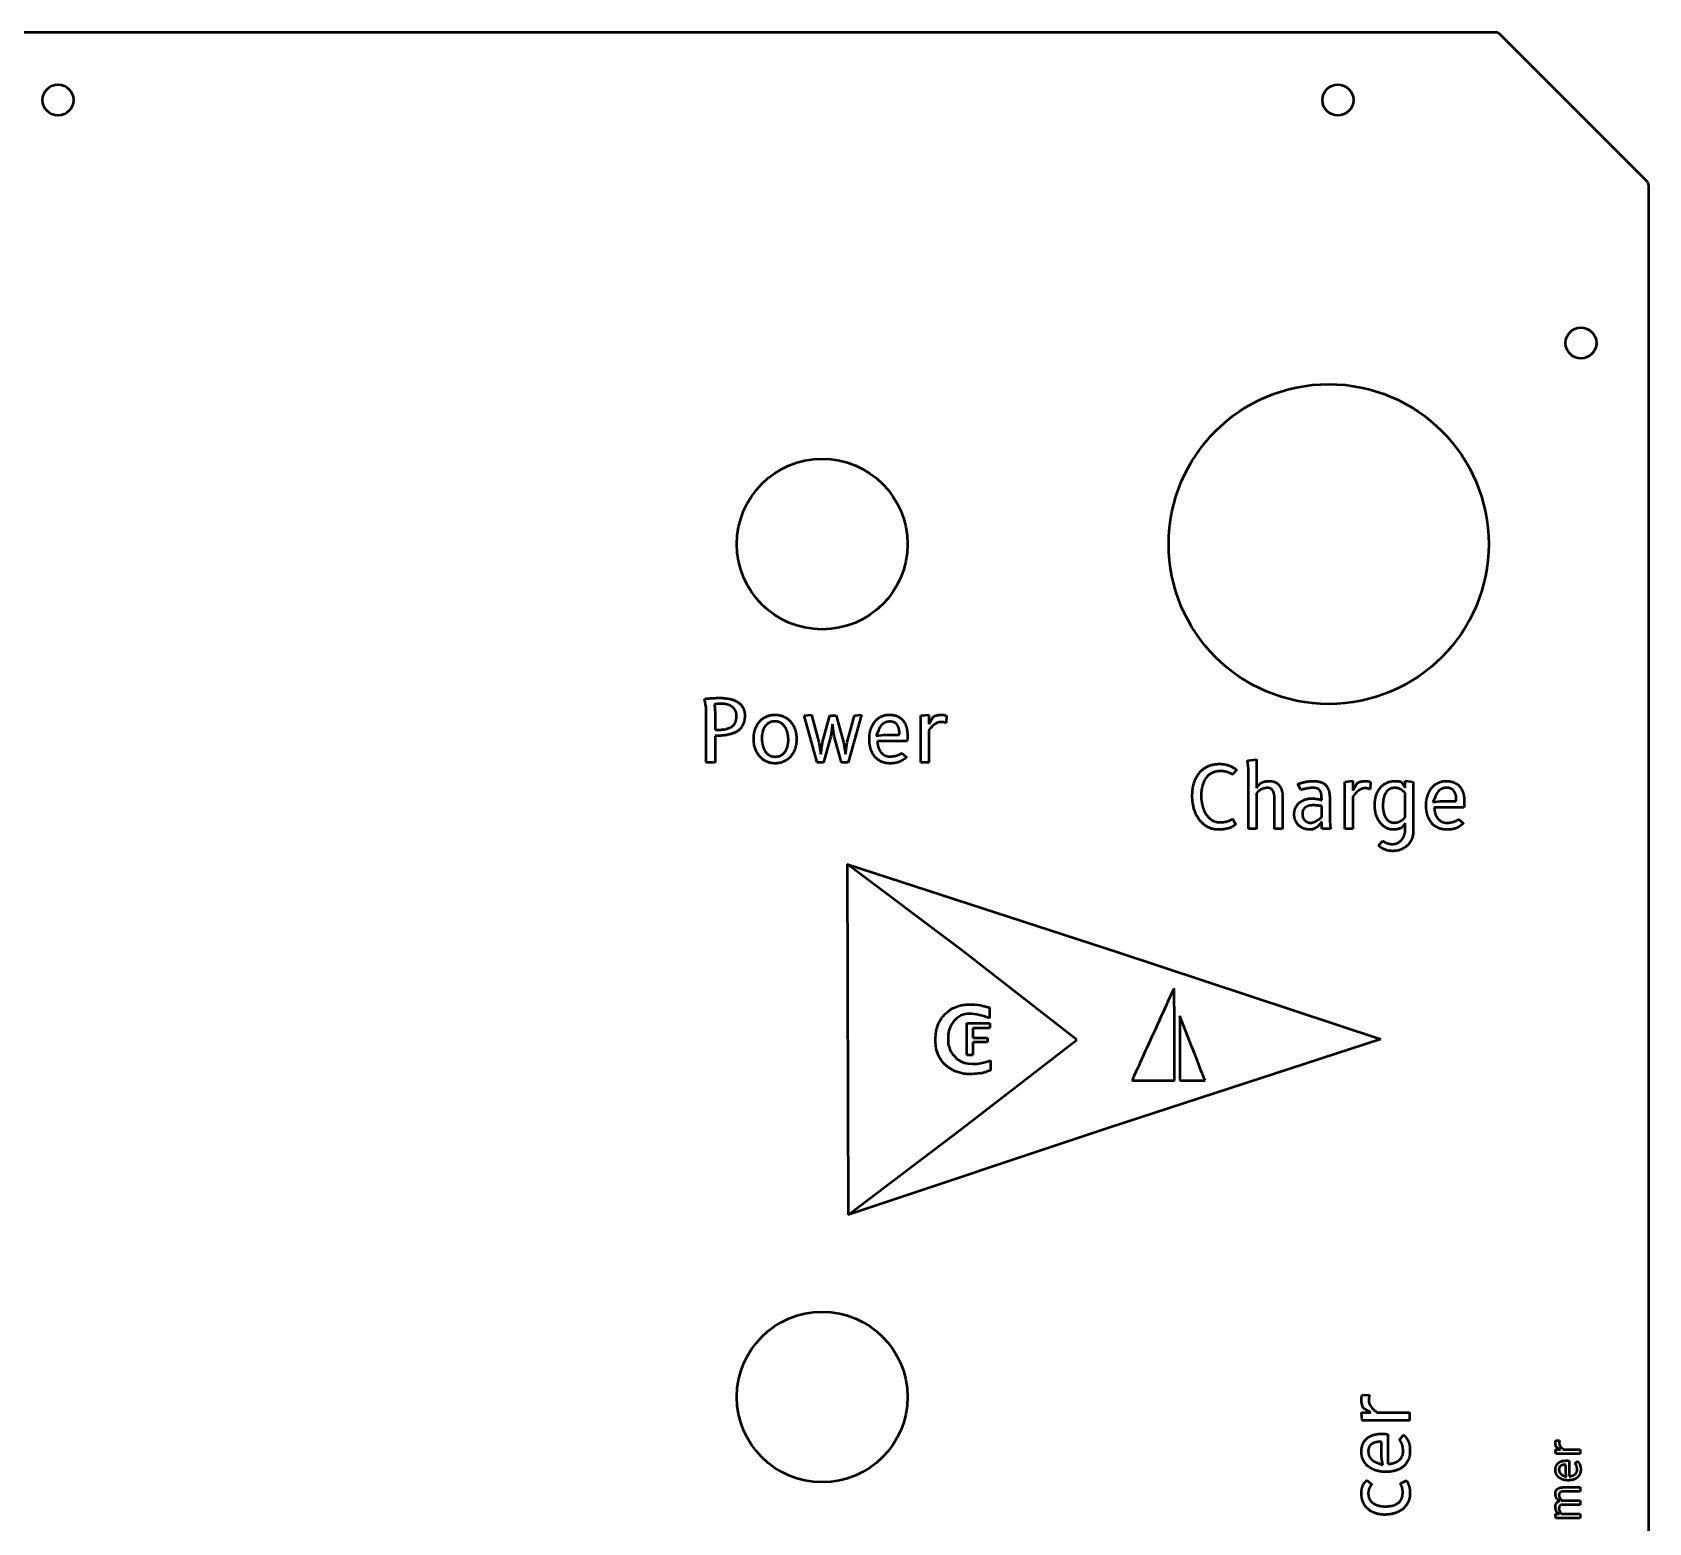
# Model space of a CAD drawing. Header units: millimetres. Extents: x 15 to 397, y 12 to 294.
# Drawn here: x 245.7 to 397.3, y 154.1 to 293.9 of the extents above; entities that cross this region are included whole.
import ezdxf

# ---------------------------------------------------------------- set-up
doc = ezdxf.new("R2010")
doc.units = ezdxf.units.MM
doc.linetypes.add('DASHED', pattern=[0.2067, 0.1654, -0.0413])
doc.layers.add('Hidden (ANSI)', color=7, linetype='DASHED', lineweight=35)
doc.layers.add('Visible (ANSI)', color=7, linetype='Continuous', lineweight=50)

msp = doc.modelspace()

# ---------------------------------------------------------------- linework, layer by layer
at = {"layer": 'Hidden (ANSI)'}
msp.add_line((355.63, 195.72), (355.63, 195.72), dxfattribs=at)
at = {"layer": 'Visible (ANSI)'}
for p, q in [((382.92, 293.92), (29.62, 293.92)), ((397.12, 279.93), (383.27, 293.78)), ((397.27, 26.27), (397.27, 279.57)), ((308.9, 230.6), (308.76, 231.4)), ((308.9, 225.42), (308.9, 230.6)), ((309.67, 230.88), (309.75, 230.03)), ((309.75, 230.03), (309.75, 228.49)), ((318.08, 229.84), (318.77, 229.92)), ((319.3, 225.42), (318.08, 229.84)), ((318.77, 229.92), (319.47, 227.35)), ((319.8, 227.35), (320.49, 229.84)), ((320.49, 229.84), (321.09, 229.84)), ((320.76, 229.04), (320.59, 227.91)), ((320.91, 227.91), (320.76, 229.04)), ((321.09, 229.84), (321.78, 227.35)), ((322.11, 227.35), (322.8, 229.84)), ((323.45, 229.91), (322.21, 225.42)), ((322.8, 229.84), (323.45, 229.91)), ((329.02, 229.84), (329.78, 229.92)), ((329.02, 225.42), (329.02, 229.84)), ((329.78, 229.92), (329.78, 229.02)), ((329.78, 229.02), (330.18, 229.72)), ((331.42, 229.82), (331.39, 229.15)), ((309.75, 227.93), (309.75, 225.42)), ((319.47, 227.35), (319.65, 226.23)), ((319.65, 226.23), (319.8, 227.35)), ((320.59, 227.91), (319.9, 225.42)), ((321.59, 225.42), (320.91, 227.91)), ((321.78, 227.35), (321.95, 226.23)), ((321.95, 226.23), (322.11, 227.35)), ((325.04, 228.36), (324.83, 227.92)), ((324.83, 227.92), (325.54, 228.03)), ((327.74, 227.43), (324.96, 227.43)), ((325.54, 228.03), (327.01, 228.03)), ((329.78, 228.44), (329.78, 225.42)), ((327.24, 226.32), (327.67, 225.94)), ((309.75, 225.42), (308.9, 225.42)), ((319.9, 225.42), (319.3, 225.42)), ((322.21, 225.42), (321.59, 225.42)), ((329.78, 225.42), (329.02, 225.42)), ((358.63, 224.73), (358.26, 224.3)), ((359.67, 225.63), (360.51, 225.71)), ((359.74, 224.83), (359.67, 225.63)), ((359.74, 219.21), (359.74, 224.83)), ((360.51, 225.71), (360.51, 223.02)), ((360.51, 223.02), (360.86, 223.49)), ((364.67, 222.86), (364.38, 223.4)), ((368.78, 223.63), (369.54, 223.71)), ((368.78, 219.21), (368.78, 223.63)), ((369.54, 223.71), (369.54, 222.8)), ((369.54, 222.8), (369.94, 223.51)), ((371.19, 223.6), (371.15, 222.94)), ((374.05, 223.63), (374.44, 223.06)), ((374.44, 223.06), (374.44, 223.71)), ((374.44, 223.71), (375.2, 223.63)), ((375.2, 223.63), (375.2, 219.03)), ((360.51, 222.55), (360.51, 219.21)), ((362.19, 219.21), (362.19, 222.06)), ((362.95, 222.14), (362.95, 219.21)), ((366.61, 221.9), (366.61, 222.04)), ((366.61, 220.31), (366.61, 221.35)), ((367.37, 221.98), (367.37, 219.93)), ((369.54, 222.22), (369.54, 219.21)), ((374.44, 220.31), (374.44, 222.56)), ((377.24, 222.15), (377.03, 221.71)), ((377.03, 221.71), (377.75, 221.82)), ((377.75, 221.82), (379.22, 221.82)), ((358.25, 220.14), (358.56, 219.63)), ((366.61, 219.86), (366.23, 219.41)), ((366.61, 219.21), (366.61, 219.86)), ((367.37, 219.93), (367.45, 219.21)), ((374.44, 219.75), (374.09, 219.31)), ((374.44, 219.08), (374.44, 219.75)), ((379.95, 221.22), (377.17, 221.22)), ((379.44, 220.11), (379.88, 219.73)), ((360.51, 219.21), (359.74, 219.21)), ((362.95, 219.21), (362.19, 219.21)), ((367.45, 219.21), (366.61, 219.21)), ((369.54, 219.21), (368.78, 219.21)), ((371.94, 217.65), (372.34, 218.09)), ((322.13, 215.9), (322.2, 183)), ((332.89, 207.8), (322.13, 215.9)), ((322.13, 215.9), (347.51, 207.63)), ((343.64, 199.41), (332.89, 207.8)), ((347.51, 207.63), (372.16, 199.49)), ((335.47, 201.46), (335.07, 201.59)), ((335.35, 202.49), (335.47, 202.46)), ((335.47, 202.46), (335.47, 201.46)), ((354.45, 198.75), (353.31, 201.66)), ((353.31, 201.66), (353.31, 195.6)), ((333.35, 197.97), (333.35, 200.98)), ((333.35, 200.98), (335.5, 200.98)), ((335.5, 200.53), (333.89, 200.53)), ((333.89, 200.53), (333.89, 199.62)), ((335.5, 200.98), (335.5, 200.53)), ((332.95, 191.14), (343.64, 199.41)), ((333.89, 199.62), (335.28, 199.62)), ((335.28, 199.2), (333.89, 199.2)), ((333.89, 199.2), (333.89, 197.97)), ((335.28, 199.62), (335.28, 199.2)), ((372.16, 199.49), (346.65, 191.18)), ((352.8, 195.6), (352.8, 199.97)), ((333.89, 197.97), (333.35, 197.97)), ((335.27, 197.4), (335.56, 197.49)), ((335.56, 197.49), (335.56, 196.56)), ((335.56, 196.56), (335.22, 196.46)), ((350.82, 195.6), (352.8, 195.6)), ((353.31, 195.6), (355.68, 195.6)), ((355.68, 195.6), (355.63, 195.72)), ((346.65, 191.18), (322.2, 183)), ((322.2, 183), (332.95, 191.14)), ((370.43, 166.12), (371.1, 166.08)), ((370.41, 163.71), (370.33, 164.47)), ((370.33, 164.47), (371.23, 164.47)), ((374.83, 163.71), (370.41, 163.71)), ((371.23, 164.47), (370.53, 164.87)), ((371.81, 164.47), (374.83, 164.47)), ((374.83, 164.47), (374.83, 163.71)), ((372.82, 162.43), (372.82, 159.65)), ((373.92, 161.93), (374.31, 162.37)), ((372.22, 160.24), (372.22, 161.7)), ((388.56, 160.6), (388.52, 161)), ((388.52, 161), (388.99, 161)), ((388.58, 161.85), (388.92, 161.83)), ((388.99, 161), (388.63, 161.2)), ((389.29, 161), (390.86, 161)), ((390.86, 161), (390.86, 160.6)), ((371.88, 159.73), (372.33, 159.52)), ((372.33, 159.52), (372.22, 160.24)), ((390.86, 160.6), (388.56, 160.6)), ((389.5, 158.79), (389.5, 159.56)), ((389.82, 159.94), (389.82, 158.49)), ((390.39, 159.68), (390.59, 159.9)), ((370.85, 158.11), (371.3, 157.71)), ((373.99, 157.8), (374.56, 158.09)), ((389.33, 158.53), (389.56, 158.42)), ((389.56, 158.42), (389.5, 158.79)), ((388.93, 156.18), (388.69, 156.34)), ((389.29, 157.45), (390.86, 157.45)), ((390.86, 157.06), (389.32, 157.06)), ((389.32, 156.22), (390.86, 156.22)), ((390.86, 157.45), (390.86, 157.06)), ((390.86, 156.22), (390.86, 155.82)), ((388.56, 154.55), (388.52, 154.95)), ((388.52, 154.95), (388.91, 154.95)), ((388.91, 154.95), (388.68, 155.07)), ((389.1, 154.95), (390.86, 154.95)), ((390.86, 155.82), (389.32, 155.82)), ((390.86, 154.95), (390.86, 154.55)), ((390.86, 154.55), (388.56, 154.55))]:
    msp.add_line(p, q, dxfattribs=at)
for centre, radius in [((248.13, 287.57), 1.45), ((368.13, 287.57), 1.45), ((390.92, 264.78), 1.45), ((367.27, 245.92), 15), ((319.78, 245.92), 8), ((319.78, 165.92), 8)]:
    msp.add_circle(centre, radius, dxfattribs=at)
for centre, start, end in [((382.92, 293.42), 45, 90), ((396.77, 279.57), 0, 45)]:
    msp.add_arc(centre, 0.5, start, end, dxfattribs=at)
for centre, major_axis, ratio, start_param, end_param in [((334.82, 200.78), (-2.12, 0.73), 0.378988, 4.729367, 5.714142), ((334.91, 196.39), (0.456, 0.116), 0.047957, 3.861431, 5.469385)]:
    msp.add_ellipse(centre, major_axis=major_axis, ratio=ratio, start_param=start_param, end_param=end_param, dxfattribs=at)
for points, degree in [([(308.76, 231.4), (308.88, 231.42), (309.23, 231.45), (309.62, 231.48), (310.02, 231.49), (310.17, 231.49)], 2), ([(310.36, 230.94), (310.29, 230.94), (310.1, 230.93), (309.91, 230.92), (309.73, 230.89), (309.67, 230.88)], 2), ([(310.17, 231.49), (310.63, 231.49), (311.48, 231.33), (312.13, 230.94), (312.52, 230.31), (312.52, 229.85)], 2), ([(311.75, 229.82), (311.75, 230.12), (311.5, 230.54), (311.1, 230.82), (310.6, 230.94), (310.36, 230.94)], 2), ([(312.52, 229.85), (312.52, 229.29), (312.12, 228.55), (311.39, 228.11), (310.36, 227.93), (309.75, 227.93)], 2), ([(309.75, 228.49), (310.23, 228.49), (310.98, 228.61), (311.49, 228.9), (311.75, 229.41), (311.75, 229.82)], 2), ([(313.36, 227.64), (313.36, 228.13), (313.64, 228.96), (314.16, 229.57), (314.9, 229.91), (315.36, 229.91)], 2), ([(315.34, 229.29), (315.02, 229.29), (314.56, 229.02), (314.26, 228.58), (314.12, 228.02), (314.12, 227.72)], 2), ([(316.61, 227.53), (316.61, 227.86), (316.47, 228.49), (316.16, 228.98), (315.68, 229.29), (315.34, 229.29)], 2), ([(315.36, 229.91), (315.81, 229.91), (316.55, 229.57), (317.08, 228.96), (317.37, 228.13), (317.37, 227.64)], 2), ([(324.2, 227.63), (324.2, 227.92), (324.3, 228.48), (324.51, 228.98), (324.83, 229.42), (325.24, 229.73), (325.77, 229.91), (326.09, 229.91)], 2), ([(326.14, 229.27), (325.88, 229.27), (325.49, 229.1), (325.24, 228.83), (325.07, 228.51), (325.04, 228.36)], 2), ([(326.09, 229.91), (326.52, 229.91), (327.15, 229.63), (327.57, 229.12), (327.77, 228.42), (327.77, 227.98)], 2), ([(327.02, 228.21), (327.02, 228.44), (326.91, 228.82), (326.7, 229.11), (326.37, 229.27), (326.14, 229.27)], 2), ([(330.91, 229.23), (330.75, 229.23), (330.43, 229.1), (330.14, 228.88), (329.89, 228.6), (329.78, 228.44)], 2), ([(330.18, 229.72), (330.23, 229.75), (330.39, 229.82), (330.59, 229.87), (330.82, 229.91), (330.94, 229.91)], 2), ([(331.39, 229.15), (331.33, 229.17), (331.09, 229.23), (330.91, 229.23)], 2), ([(330.94, 229.91), (331.12, 229.91), (331.37, 229.85), (331.42, 229.82)], 2), ([(315.36, 225.35), (314.91, 225.35), (314.18, 225.7), (313.65, 226.32), (313.36, 227.16), (313.36, 227.64)], 2), ([(314.12, 227.72), (314.12, 227.39), (314.26, 226.77), (314.56, 226.28), (315.04, 225.98), (315.37, 225.98)], 2), ([(317.37, 227.64), (317.37, 227.16), (317.09, 226.32), (316.56, 225.7), (315.82, 225.35), (315.36, 225.35)], 2), ([(315.37, 225.98), (315.69, 225.98), (316.16, 226.24), (316.46, 226.68), (316.61, 227.24), (316.61, 227.53)], 2), ([(326.18, 225.35), (325.65, 225.35), (324.9, 225.73), (324.42, 226.37), (324.2, 227.19), (324.2, 227.63)], 2), ([(324.96, 227.43), (324.96, 227.13), (325.13, 226.61), (325.42, 226.22), (325.84, 226), (326.11, 226)], 2), ([(327.01, 228.03), (327.01, 228.08), (327.02, 228.17), (327.02, 228.21)], 2), ([(327.77, 227.98), (327.77, 227.86), (327.76, 227.56), (327.74, 227.43)], 2), ([(326.11, 226), (326.36, 226), (326.74, 226.08), (327.01, 226.18), (327.19, 226.29), (327.24, 226.32)], 2), ([(327.67, 225.94), (327.55, 225.81), (327.25, 225.6), (326.89, 225.44), (326.45, 225.35), (326.18, 225.35)], 2), ([(354.48, 222.3), (354.48, 222.91), (354.78, 224), (355.42, 224.82), (356.39, 225.3), (357.05, 225.3)], 2), ([(357.12, 224.62), (356.63, 224.62), (355.95, 224.25), (355.51, 223.62), (355.31, 222.78), (355.31, 222.31)], 2), ([(357.05, 225.3), (357.51, 225.3), (358.34, 225), (358.63, 224.73)], 2), ([(358.26, 224.3), (358.07, 224.43), (357.49, 224.62), (357.12, 224.62)], 2), ([(361.53, 223.05), (361.37, 223.05), (361.07, 222.97), (360.81, 222.84), (360.58, 222.66), (360.51, 222.55)], 2), ([(360.86, 223.49), (361.02, 223.58), (361.45, 223.69), (361.71, 223.69)], 2), ([(362.19, 222.06), (362.19, 222.33), (362.1, 222.7), (361.93, 222.94), (361.68, 223.05), (361.53, 223.05)], 2), ([(361.71, 223.69), (362.31, 223.69), (362.95, 222.89), (362.95, 222.14)], 2), ([(364.38, 223.4), (364.56, 223.48), (364.78, 223.54)], 2), ([(365.01, 222.95), (364.83, 222.91), (364.67, 222.86)], 2), ([(364.78, 223.54), (364.97, 223.6), (365.51, 223.69), (365.83, 223.69)], 2), ([(365.79, 223.05), (365.57, 223.05), (365.17, 222.99), (365.01, 222.95)], 2), ([(366.61, 222.04), (366.61, 222.28), (366.55, 222.65), (366.38, 222.92), (366.06, 223.05), (365.79, 223.05)], 2), ([(365.83, 223.69), (366.29, 223.69), (366.89, 223.45), (367.24, 222.99), (367.37, 222.37), (367.37, 221.98)], 2), ([(370.67, 223.02), (370.51, 223.02), (370.19, 222.89), (369.9, 222.67), (369.65, 222.38), (369.54, 222.22)], 2), ([(369.94, 223.51), (369.99, 223.54), (370.15, 223.61), (370.35, 223.66), (370.58, 223.69), (370.7, 223.69)], 2), ([(371.15, 222.94), (371.09, 222.95), (370.85, 223.02), (370.67, 223.02)], 2), ([(370.7, 223.69), (370.88, 223.69), (371.13, 223.63), (371.19, 223.6)], 2), ([(371.59, 221.4), (371.59, 221.87), (371.82, 222.7), (372.31, 223.33), (373.02, 223.69), (373.5, 223.69)], 2), ([(373.48, 223.05), (373.23, 223.05), (372.88, 222.9), (372.63, 222.64), (372.47, 222.3), (372.38, 221.92), (372.35, 221.53), (372.35, 221.35)], 2), ([(374.18, 222.8), (374.06, 222.9), (373.71, 223.05), (373.48, 223.05)], 2), ([(373.5, 223.69), (373.64, 223.69), (373.93, 223.67), (374.05, 223.63)], 2), ([(374.44, 222.56), (374.33, 222.69), (374.18, 222.8)], 2), ([(376.4, 221.42), (376.4, 221.7), (376.51, 222.26), (376.72, 222.77), (377.03, 223.2), (377.45, 223.51), (377.98, 223.69), (378.29, 223.69)], 2), ([(378.35, 223.06), (378.08, 223.06), (377.7, 222.89), (377.44, 222.62), (377.28, 222.29), (377.24, 222.15)], 2), ([(378.29, 223.69), (378.72, 223.69), (379.36, 223.41), (379.78, 222.91), (379.98, 222.2), (379.98, 221.77)], 2), ([(379.23, 221.99), (379.23, 222.22), (379.12, 222.61), (378.9, 222.9), (378.58, 223.06), (378.35, 223.06)], 2), ([(356.96, 219.14), (356.38, 219.14), (355.46, 219.64), (354.82, 220.5), (354.48, 221.65), (354.48, 222.3)], 2), ([(355.31, 222.31), (355.31, 222.03), (355.4, 221.45), (355.58, 220.9), (355.87, 220.41), (356.26, 220.04), (356.76, 219.83), (357.06, 219.83)], 2), ([(364.04, 220.59), (364.04, 220.97), (364.34, 221.52), (364.81, 221.88), (365.39, 222.06), (365.67, 222.06)], 2), ([(365.83, 221.42), (365.6, 221.42), (365.23, 221.33), (364.95, 221.13), (364.8, 220.82), (364.8, 220.59)], 2), ([(365.67, 222.06), (365.89, 222.06), (366.24, 222.01), (366.37, 221.98)], 2), ([(366.37, 221.38), (366.26, 221.39), (365.98, 221.42), (365.83, 221.42)], 2), ([(366.37, 221.98), (366.51, 221.95), (366.61, 221.9)], 2), ([(366.61, 221.35), (366.5, 221.37), (366.37, 221.38)], 2), ([(373.31, 219.14), (372.95, 219.14), (372.32, 219.5), (371.85, 220.11), (371.59, 220.94), (371.59, 221.4)], 2), ([(372.35, 221.35), (372.35, 221.01), (372.5, 220.44), (372.77, 220.02), (373.15, 219.79), (373.37, 219.79)], 2), ([(378.39, 219.14), (377.86, 219.14), (377.1, 219.52), (376.63, 220.15), (376.4, 220.97), (376.4, 221.42)], 2), ([(379.22, 221.82), (379.22, 221.86), (379.23, 221.95), (379.23, 221.99)], 2), ([(379.98, 221.77), (379.98, 221.65), (379.96, 221.35), (379.95, 221.22)], 2), ([(357.06, 219.83), (357.24, 219.83), (357.54, 219.86), (357.82, 219.93), (358.09, 220.05), (358.25, 220.14)], 2), ([(365.55, 219.14), (365.25, 219.14), (364.7, 219.33), (364.28, 219.7), (364.04, 220.23), (364.04, 220.59)], 2), ([(364.8, 220.59), (364.8, 220.42), (364.92, 220.12), (365.13, 219.9), (365.42, 219.78), (365.58, 219.78)], 2), ([(365.58, 219.78), (365.66, 219.78), (365.83, 219.83), (366, 219.9), (366.17, 220), (366.25, 220.04)], 2), ([(366.25, 220.04), (366.43, 220.16), (366.61, 220.31)], 2), ([(373.37, 219.79), (373.58, 219.79), (373.9, 219.88), (374.16, 220.03), (374.36, 220.21), (374.44, 220.31)], 2), ([(377.17, 221.22), (377.17, 220.91), (377.33, 220.4), (377.63, 220.01), (378.05, 219.78), (378.31, 219.78)], 2), ([(378.31, 219.78), (378.57, 219.78), (378.95, 219.86), (379.22, 219.97), (379.4, 220.08), (379.44, 220.11)], 2), ([(358.56, 219.63), (358.23, 219.36), (357.43, 219.14), (356.96, 219.14)], 2), ([(366.23, 219.41), (366.16, 219.36), (365.99, 219.26), (365.81, 219.18), (365.63, 219.14), (365.55, 219.14)], 2), ([(373.24, 217.78), (373.49, 217.78), (373.93, 217.98), (374.25, 218.34), (374.44, 218.81), (374.44, 219.08)], 2), ([(375.2, 219.03), (375.2, 218.63), (374.93, 217.94), (374.43, 217.43), (373.7, 217.13), (373.24, 217.13)], 2), ([(374.09, 219.31), (374.05, 219.29), (373.92, 219.23), (373.73, 219.18), (373.47, 219.14), (373.31, 219.14)], 2), ([(379.88, 219.73), (379.75, 219.6), (379.46, 219.38), (379.1, 219.22), (378.66, 219.14), (378.39, 219.14)], 2), ([(372.27, 217.39), (372.08, 217.5), (371.94, 217.65)], 2), ([(373.24, 217.13), (372.92, 217.13), (372.45, 217.29), (372.27, 217.39)], 2), ([(372.34, 218.09), (372.45, 218), (372.6, 217.93)], 2), ([(372.6, 217.93), (372.72, 217.87), (373.05, 217.78), (373.24, 217.78)], 2), ([(352.75, 204.25), (352.73, 204.2), (351.85, 202.26), (350.79, 199.93)], 3), ([(352.8, 199.97), (352.8, 203.65), (352.79, 204.33), (352.75, 204.25)], 3), ([(330.66, 200.89), (330.95, 201.59), (331.6, 202.23), (332.28, 202.5)], 3), ([(333.18, 201.83), (332.64, 201.72), (332.12, 201.3), (331.85, 200.75)], 3), ([(332.28, 202.5), (332.71, 202.66), (332.98, 202.72), (333.46, 202.74)], 3), ([(333.46, 202.74), (334.05, 202.76), (334.67, 202.68), (335.35, 202.49)], 3), ([(330.56, 198.28), (330.3, 199.04), (330.34, 200.12), (330.66, 200.89)], 3), ([(331.85, 200.75), (331.63, 200.3), (331.59, 200.14), (331.59, 199.52)], 3), ([(331.59, 199.52), (331.59, 199.06), (331.6, 198.97), (331.67, 198.76)], 3), ([(331.67, 198.76), (331.78, 198.41), (331.94, 198.12), (332.17, 197.88)], 3), ([(350.79, 199.93), (349.74, 197.61), (348.86, 195.68), (348.86, 195.65)], 3), ([(355.63, 195.72), (355.61, 195.78), (355.07, 197.14), (354.45, 198.75)], 3), ([(333.06, 196.24), (331.84, 196.45), (330.94, 197.18), (330.56, 198.28)], 3), ([(332.17, 197.88), (332.87, 197.12), (333.89, 196.96), (335.27, 197.4)], 3), ([(334.57, 196.29), (334.14, 196.21), (333.42, 196.18), (333.06, 196.24)], 3), ([(348.86, 195.65), (348.84, 195.6), (348.95, 195.6), (350.82, 195.6)], 3), ([(370.34, 165.64), (370.34, 165.82), (370.4, 166.06), (370.43, 166.12)], 2), ([(370.53, 164.87), (370.49, 164.92), (370.43, 165.09), (370.38, 165.28), (370.34, 165.51), (370.34, 165.64)], 2), ([(371.1, 166.08), (371.08, 166.02), (371.02, 165.78), (371.02, 165.6)], 2), ([(371.02, 165.6), (371.02, 165.44), (371.15, 165.13), (371.37, 164.84), (371.65, 164.58), (371.81, 164.47)], 2), ([(370.34, 160.78), (370.34, 161.21), (370.62, 161.85), (371.13, 162.26), (371.83, 162.47), (372.26, 162.47)], 2), ([(372.26, 162.47), (372.39, 162.47), (372.68, 162.45), (372.82, 162.43)], 2), ([(374.31, 162.37), (374.44, 162.24), (374.65, 161.95), (374.81, 161.58), (374.89, 161.15), (374.89, 160.88)], 2), ([(372.62, 158.89), (372.33, 158.89), (371.77, 159), (371.27, 159.2), (370.83, 159.52), (370.52, 159.93), (370.34, 160.46), (370.34, 160.78)], 2), ([(372.04, 161.71), (371.81, 161.71), (371.42, 161.6), (371.14, 161.39), (370.98, 161.07), (370.98, 160.84)], 2), ([(370.98, 160.84), (370.98, 160.57), (371.15, 160.19), (371.42, 159.93), (371.74, 159.77), (371.88, 159.73)], 2), ([(372.22, 161.7), (372.17, 161.71), (372.08, 161.71), (372.04, 161.71)], 2), ([(374.89, 160.88), (374.89, 160.34), (374.51, 159.59), (373.88, 159.11), (373.06, 158.89), (372.62, 158.89)], 2), ([(372.82, 159.65), (373.12, 159.65), (373.64, 159.82), (374.03, 160.12), (374.25, 160.54), (374.25, 160.8)], 2), ([(374.25, 160.8), (374.25, 161.05), (374.17, 161.44), (374.06, 161.71), (373.95, 161.88), (373.92, 161.93)], 2), ([(388.53, 161.6), (388.53, 161.69), (388.56, 161.82), (388.58, 161.85)], 2), ([(388.63, 161.2), (388.61, 161.23), (388.57, 161.31), (388.55, 161.42), (388.53, 161.54), (388.53, 161.6)], 2), ([(388.92, 161.83), (388.91, 161.8), (388.88, 161.68), (388.88, 161.58)], 2), ([(388.88, 161.58), (388.88, 161.5), (388.95, 161.34), (389.06, 161.19), (389.21, 161.05), (389.29, 161)], 2), ([(388.53, 159.08), (388.53, 159.3), (388.67, 159.63), (388.94, 159.85), (389.3, 159.95), (389.53, 159.95)], 2), ([(389.41, 159.56), (389.29, 159.56), (389.09, 159.51), (388.94, 159.4), (388.86, 159.23), (388.86, 159.11)], 2), ([(389.5, 159.56), (389.48, 159.56), (389.43, 159.56), (389.41, 159.56)], 2), ([(389.53, 159.95), (389.59, 159.95), (389.75, 159.95), (389.82, 159.94)], 2), ([(390.9, 159.13), (390.9, 158.85), (390.7, 158.46), (390.37, 158.21), (389.94, 158.1), (389.71, 158.1)], 2), ([(390.56, 159.09), (390.56, 159.22), (390.52, 159.42), (390.46, 159.56), (390.41, 159.65), (390.39, 159.68)], 2), ([(390.59, 159.9), (390.66, 159.84), (390.77, 159.68), (390.85, 159.5), (390.9, 159.27), (390.9, 159.13)], 2), ([(370.34, 156.91), (370.34, 157.28), (370.57, 157.86), (370.85, 158.11)], 2), ([(371.3, 157.71), (371.16, 157.56), (370.98, 157.13), (370.98, 156.9)], 2), ([(374.21, 156.95), (374.21, 157.25), (374.07, 157.68), (373.99, 157.8)], 2), ([(374.56, 158.09), (374.71, 157.86), (374.89, 157.27), (374.89, 156.89)], 2), ([(389.71, 158.1), (389.56, 158.1), (389.27, 158.15), (389.01, 158.26), (388.78, 158.42), (388.62, 158.64), (388.53, 158.91), (388.53, 159.08)], 2), ([(388.86, 159.11), (388.86, 158.97), (388.95, 158.77), (389.09, 158.64), (389.26, 158.55), (389.33, 158.53)], 2), ([(389.82, 158.49), (389.97, 158.49), (390.24, 158.58), (390.45, 158.73), (390.56, 158.95), (390.56, 159.09)], 2), ([(372.51, 154.88), (372.09, 154.88), (371.31, 155.12), (370.7, 155.62), (370.34, 156.39), (370.34, 156.91)], 2), ([(370.98, 156.9), (370.98, 156.56), (371.24, 156.09), (371.67, 155.8), (372.24, 155.66), (372.56, 155.66)], 2), ([(374.89, 156.89), (374.89, 156.39), (374.49, 155.63), (373.84, 155.13), (372.97, 154.88), (372.51, 154.88)], 2), ([(372.56, 155.66), (372.89, 155.66), (373.49, 155.78), (373.94, 156.08), (374.21, 156.57), (374.21, 156.95)], 2), ([(388.53, 156.86), (388.53, 157.02), (388.63, 157.24), (388.84, 157.38), (389.12, 157.45), (389.29, 157.45)], 2), ([(388.69, 156.34), (388.63, 156.42), (388.53, 156.68), (388.53, 156.86)], 2), ([(388.53, 155.62), (388.53, 155.85), (388.76, 156.14), (388.93, 156.18)], 2), ([(389.32, 157.06), (389.2, 157.06), (389.03, 157.02), (388.92, 156.95), (388.86, 156.82), (388.86, 156.72)], 2), ([(388.86, 156.72), (388.86, 156.66), (388.9, 156.53), (388.97, 156.4), (389.06, 156.27), (389.11, 156.21)], 2), ([(389.11, 156.21), (389.17, 156.22), (389.25, 156.22), (389.32, 156.22)], 2), ([(388.68, 155.07), (388.66, 155.11), (388.6, 155.23), (388.56, 155.37), (388.53, 155.53), (388.53, 155.62)], 2), ([(389.32, 155.82), (389.09, 155.82), (388.86, 155.67), (388.86, 155.48)], 2), ([(388.86, 155.48), (388.86, 155.42), (388.9, 155.27), (388.97, 155.14), (389.05, 155), (389.1, 154.95)], 2)]:
    msp.add_open_spline(points, degree=degree, dxfattribs=at)

doc.saveas('drawing.dxf')
